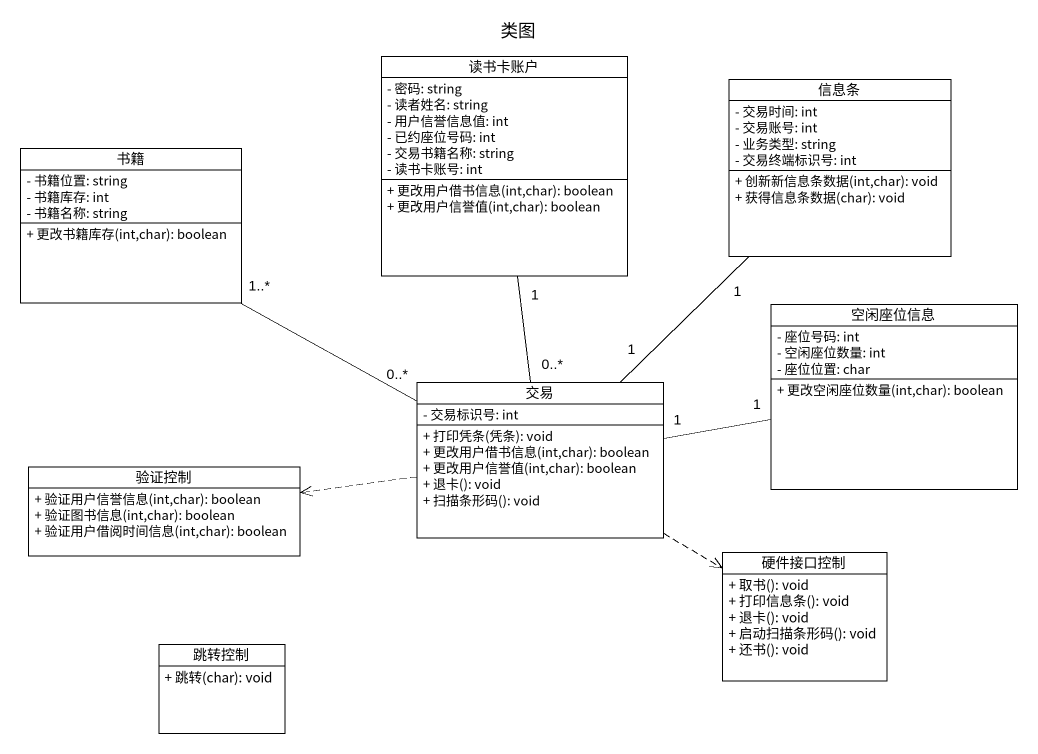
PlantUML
@startuml
title 类图
hide circle
hide empty members
skinparam classAttributeIconSize 0
class 读书卡账户 {
  - 密码: string
  - 读者姓名: string
  - 用户信誉信息值: int
  - 已约座位号码: int
  - 交易书籍名称: string
  - 读书卡账号: int
  + 更改用户借书信息(int,char): boolean
  + 更改用户信誉值(int,char): boolean
}
class 信息条 {
  - 交易时间: int
  - 交易账号: int
  - 业务类型: string
  - 交易终端标识号: int
  + 创新新信息条数据(int,char): void
  + 获得信息条数据(char): void
}
class 书籍 {
  - 书籍位置: string
  - 书籍库存: int
  - 书籍名称: string
  + 更改书籍库存(int,char): boolean
}
class 空闲座位信息 {
  - 座位号码: int
  - 空闲座位数量: int
  - 座位位置: char
  + 更改空闲座位数量(int,char): boolean
}
class 交易 {
  - 交易标识号: int
  + 打印凭条(凭条): void
  + 更改用户借书信息(int,char): boolean
  + 更改用户信誉值(int,char): boolean
  + 退卡(): void
  + 扫描条形码(): void
}
class 验证控制 {
  + 验证用户信誉信息(int,char): boolean
  + 验证图书信息(int,char): boolean
  + 验证用户借阅时间信息(int,char): boolean
}
class 硬件接口控制 {
  + 取书(): void
  + 打印信息条(): void
  + 退卡(): void
  + 启动扫描条形码(): void
  + 还书(): void
}
class 跳转控制 {
  + 跳转(char): void
}
交易 "0..*" -up- "1" 读书卡账户
交易 "1" -up- "1" 信息条
交易 "0..*" -left- "1..*" 书籍
交易 "1" -right- "1" 空闲座位信息
交易 .left.> 验证控制
交易 .right.> 硬件接口控制
@enduml
